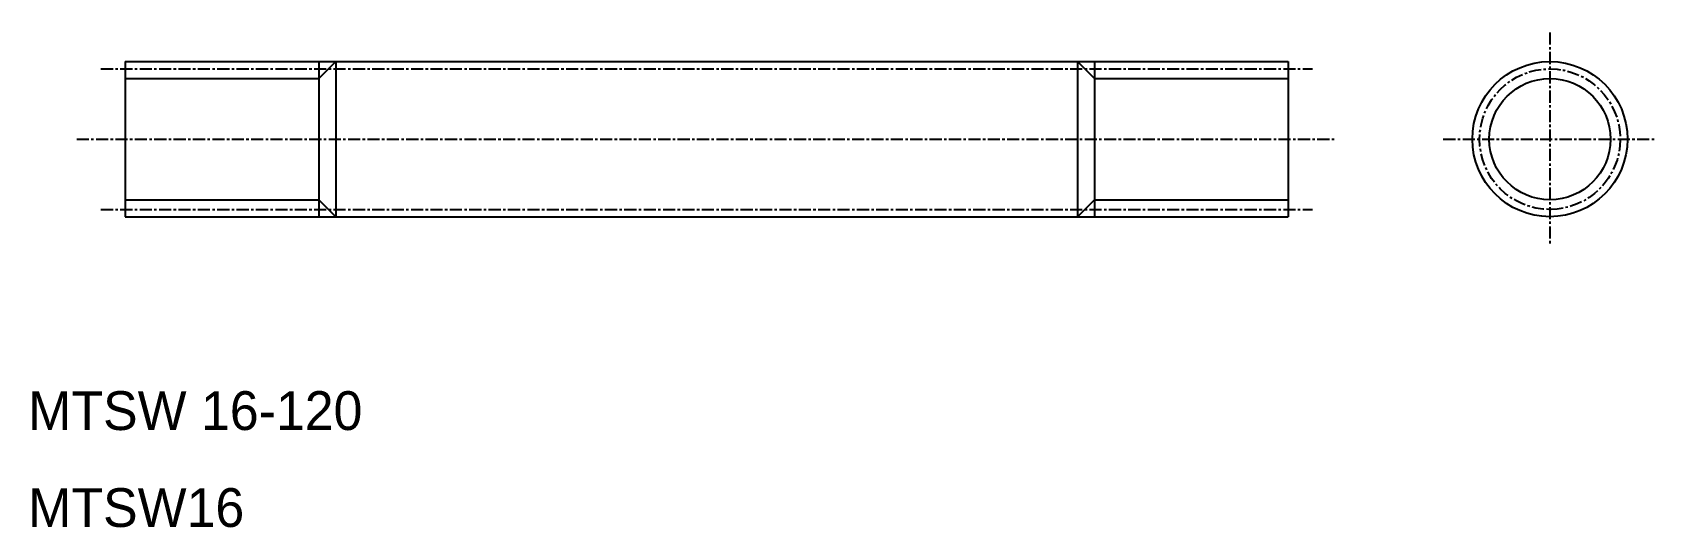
# Model space of a CAD drawing. Extents: x 10 to 178, y 10 to 61.
import ezdxf

# ---------------------------------------------------------------- set-up
doc = ezdxf.new("R2010")
doc.units = 0
doc.linetypes.add('CENTER', pattern=[2, 1.25, -0.25, 0.25, -0.25])
doc.layers.get('0').update_dxf_attribs({"linetype": 'CONTINUOUS'})
doc.layers.add('CENTER', color=1, linetype='CENTER')

msp = doc.modelspace()

# ---------------------------------------------------------------- linework, layer by layer
at = {"color": 7, "linetype": 'CONTINUOUS'}
for p, q in [((20, 58), (140, 58)), ((20, 58), (20, 42)), ((41.75, 58), (41.75, 42)), ((118.25, 58), (118.25, 42)), ((140, 58), (140, 42)), ((20, 54), (20, 54)), ((20, 50), (20, 50)), ((20, 42), (140, 42))]:
    msp.add_line(p, q, dxfattribs=at)
at = {"color": 3, "linetype": 'CONTINUOUS'}
for p, q in [((40, 58), (40, 56.25)), ((40, 56.25), (41.75, 58)), ((118.25, 58), (120, 56.25)), ((120, 58), (120, 56.25)), ((20, 56.25), (40, 56.25)), ((40, 56.25), (40, 43.75)), ((120, 56.25), (140, 56.25)), ((120, 56.25), (120, 43.75)), ((20, 43.75), (40, 43.75)), ((40, 43.75), (41.75, 42)), ((40, 43.75), (40, 42)), ((118.25, 42), (120, 43.75)), ((120, 43.75), (140, 43.75)), ((120, 43.75), (120, 42))]:
    msp.add_line(p, q, dxfattribs=at)
at = {"color": 7, "linetype": 'CONTINUOUS'}
msp.add_circle((167, 50), 8, dxfattribs=at)
at = {"color": 3, "linetype": 'CONTINUOUS'}
msp.add_circle((167, 50), 6.25, dxfattribs=at)
at = {"layer": 'CENTER', "color": 1, "linetype": 'CENTER'}
for p, q in [((167, 61), (167, 39)), ((17.5, 57.25), (142.5, 57.25)), ((15, 50), (145, 50)), ((156, 50), (178, 50)), ((17.5, 42.75), (142.5, 42.75))]:
    msp.add_line(p, q, dxfattribs=at)
msp.add_circle((167, 50), 7.25, dxfattribs=at)

# ---------------------------------------------------------------- texts
at = {"color": 7, "linetype": 'CONTINUOUS'}
for s, p in [('MTSW 16-120', (10, 20)), ('MTSW16', (10, 10))]:
    msp.add_text(s, height=4, dxfattribs=at).set_placement(p)

doc.saveas('drawing.dxf')
